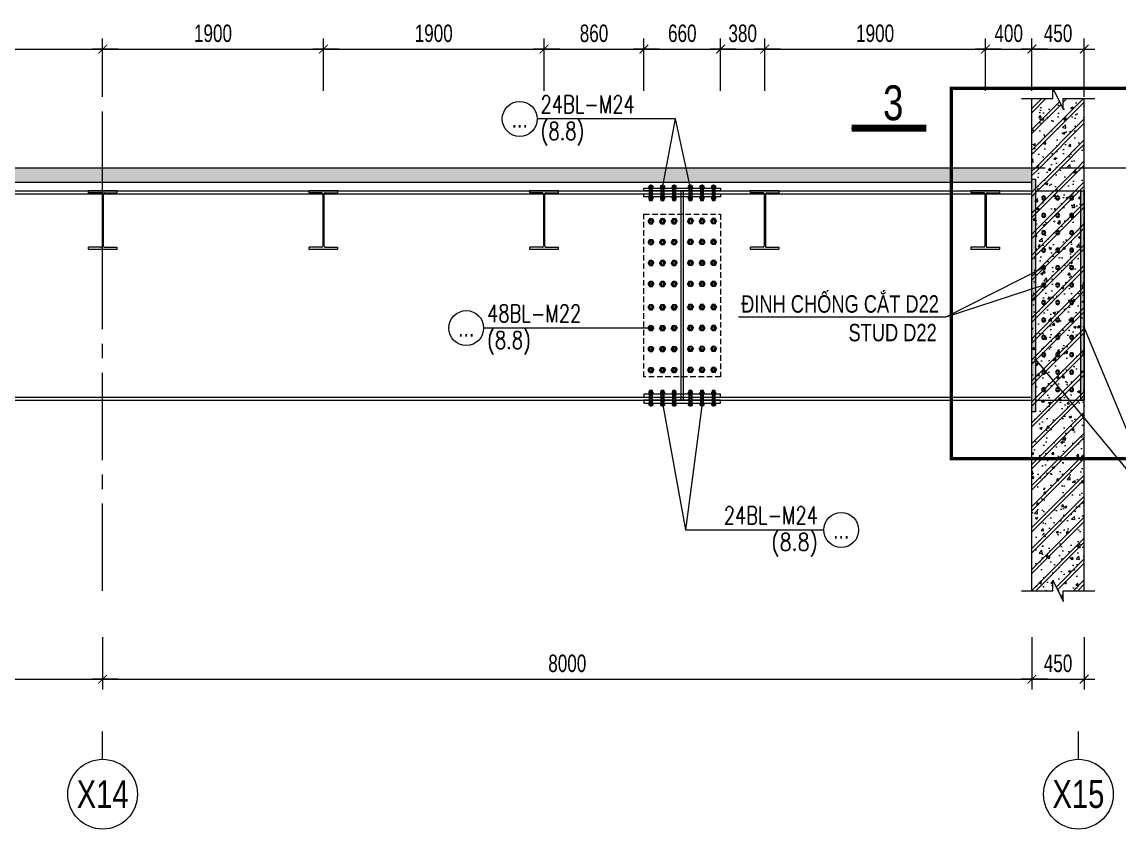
# Model space of a CAD drawing. Header units: millimetres. Extents: x 84463 to 294191, y -61495 to 44118.
# Drawn here: x 207141 to 216586, y -60977 to -54032 of the extents above; entities that cross this region are included whole.
import ezdxf
from ezdxf.enums import TextEntityAlignment as Align

# ---------------------------------------------------------------- set-up
doc = ezdxf.new("R2010")
doc.units = ezdxf.units.MM
doc.linetypes.add('CENTER2', pattern=[1.125, 0.75, -0.125, 0.125, -0.125])
doc.linetypes.add('HIDDEN2', pattern=[4.7625, 3.175, -1.5875])
doc.layers.add('BOLTS', color=9, linetype='Continuous')
for name, color, linetype, lineweight in [('NDC_S-ANNO', 7, 'Continuous', 20), ('NDC_S-BEAM-NAME-VERT', 7, 'Continuous', 20), ('NDC_S-BEAM-STEL', 30, 'HIDDEN2', 18), ('NDC_S-DIMS', 1, 'Continuous', 15), ('NDC_S-HIDN', 8, 'HIDDEN2', 13), ('NDC_S-HTCH-COL', 251, 'Continuous', 13), ('NDC_S-HTCH-MAT', 8, 'Continuous', 15), ('NDC_S-LEGN', 1, 'Continuous', 15), ('NDC_S-SLAB', 2, 'Continuous', 20), ('NDC_S-TEXT-SYMB', 7, 'Continuous', 20), ('NDC_S-TEXT-VIE', 7, 'Continuous', 20), ('NDC_S_AXIS', 5, 'CENTER2', 13), ('NDC_S_CONTINUOUS', 3, 'Continuous', 20), ('NDC_S_DIM', 1, 'Continuous', 15), ('NDC_S_ENG TEXT', 2, 'Continuous', 20), ('NDC_S_SYMBOL', 1, 'Continuous', 15), ('NDC_S_TEXT SYMBOL', 7, 'Continuous', 20), ('NDC_S_VN TEXT', 7, 'Continuous', 20)]:
    doc.layers.add(name, color=color, linetype=linetype, lineweight=lineweight)
doc.styles.add('ARIAL', font='arial.ttf', dxfattribs={"width": 0.8})
doc.styles.add('NDC_ANNO', font='', dxfattribs={"width": 0.8})
doc.styles.add('NDC_DIM', font='', dxfattribs={"width": 0.75})
doc.styles.add('NDC_EN TXT', font='romans.shx', dxfattribs={"width": 0.8})
doc.styles.add('NDC_VIE TXT', font='arial.ttf', dxfattribs={"width": 0.8})
doc.styles.get('NDC_ANNO').set_extended_font_data('Dotum')
doc.styles.get('NDC_DIM').set_extended_font_data('Dotum')
doc.dimstyles.new('NDC_dim_50', dxfattribs={"dimscale": 50, "dimtxt": 2.5, "dimasz": 1.5, "dimexe": 1.5, "dimexo": 2.5, "dimgap": 1, "dimtad": 1, "dimdec": 0, "dimrnd": 0.001, "dimzin": 0, "dimdsep": 46, "dimtxsty": 'NDC_DIM', "dimblk": 'DIMMARK', "dimcen": 0, "dimdle": 1.2, "dimclrd": 256, "dimclre": 256, "dimclrt": 3, "dimadec": 0, "dimazin": 0, "dimtfac": 1, "dimtdec": 0, "dimtix": 1, "dimtofl": 0, "dimtmove": 2, "dimatfit": 3, "dimfxl": 6, "dimfxlon": 1, "dimtolj": 1, "dimtzin": 0, "dimlwd": -1, "dimlwe": -1, "dimarcsym": 0})
doc.dimstyles.new('NDC_dim_60', dxfattribs={"dimscale": 60, "dimtxt": 2.5, "dimasz": 1.5, "dimexe": 1.5, "dimexo": 2.5, "dimgap": 1, "dimtad": 1, "dimdec": 0, "dimrnd": 0.001, "dimzin": 0, "dimdsep": 46, "dimtxsty": 'NDC_DIM', "dimblk": 'DIMMARK', "dimcen": 0, "dimdle": 1.2, "dimclrd": 256, "dimclre": 256, "dimclrt": 3, "dimadec": 0, "dimazin": 0, "dimtfac": 1, "dimtdec": 0, "dimtix": 1, "dimtofl": 0, "dimtmove": 2, "dimatfit": 3, "dimfxl": 6, "dimfxlon": 1, "dimtolj": 1, "dimtzin": 0, "dimlwd": -1, "dimlwe": -1, "dimarcsym": 0})
doc.dimstyles.new('NDC_dim_75', dxfattribs={"dimscale": 75, "dimtxt": 2.5, "dimasz": 1.5, "dimexe": 1.5, "dimexo": 2.5, "dimgap": 1, "dimtad": 1, "dimdec": 0, "dimrnd": 0.001, "dimzin": 0, "dimdsep": 46, "dimtxsty": 'NDC_DIM', "dimblk": 'DIMMARK', "dimcen": 0, "dimdle": 1.2, "dimclrd": 256, "dimclre": 256, "dimclrt": 3, "dimadec": 0, "dimazin": 0, "dimtfac": 1, "dimtdec": 0, "dimtix": 1, "dimtofl": 0, "dimtmove": 2, "dimatfit": 3, "dimfxl": 6, "dimfxlon": 1, "dimtolj": 1, "dimtzin": 0, "dimlwd": -1, "dimlwe": -1, "dimarcsym": 0})
pattern_1 = [(50, (0, 0), (215.17805, -18.82564), [22.5, -247.5]), (355, (0, 0), (-41.6254, 225.65764), [18, -198]), (100.4514, (17.93, -1.57), (173.55281, 206.83186), [19.12206, -210.34263]), (46.1842, (0, 60), (320.1723, -49.6557), [33.75, -371.25]), (96.6356, (26.68, 55.86), (280.3988, 292.23536), [28.6831, -315.5139]), (351.1842, (0, 60), (280.3986, 292.2356), [27, -297]), (21, (30, 45), (179.07212, -120.78567), [22.5, -247.5]), (326, (30, 45), (72.9946, 217.54501), [18, -198]), (71.4514, (44.92, 34.93), (252.06679, 96.75915), [19.12206, -210.34263]), (37.5, (0, 0), (3.647957, 99.868156), [0, -195.6, 0, -201, 0, -198.75]), (7.5, (0, 0), (78.92086, 118.323514), [0, -114.6, 0, -191.1, 0, -75.75]), (327.5, (-66.9, 0), (160.14673, -6.766462), [0, -75, 0, -234, 0, -310.5]), (317.5, (-96.9, 0), (174.95585, 30.031495), [0, -97.5, 0, -155.4, 0, -220.5]), (45, (0, 0), (-90.156115, 90.156115), []), (45, (0, 36.75), (-90.156115, 90.156115), [])]

# ---------------------------------------------------------------- blocks, each defined once
blk = doc.blocks.new('DIMMARK')
at = {"layer": 'NDC_S_DIM', "color": 1}
blk.add_line((-1.5, 0), (1, 0), dxfattribs=at)
at = {"layer": 'NDC_S_DIM', "color": 2, "const_width": 0.1}
blk.add_lwpolyline([(-0.42, -0.42), (0.42, 0.42)], dxfattribs=at)
blk = doc.blocks.new('*D465')
at = {"layer": 'Defpoints', "color": 0, "transparency": 16777216}
for p in [(199436.2, -58926.3), (207836.2, -58926.3), (207836.2, -59687)]:
    blk.add_point(p, dxfattribs=at)
at = {"layer": 'NDC_S-DIMS', "transparency": 16777216}
for p, q in [((199436.2, -59327), (199436.2, -59777)), ((207836.2, -59327), (207836.2, -59777)), ((199526.2, -59687), (207746.2, -59687))]:
    blk.add_line(p, q, dxfattribs=at)
at = {"layer": 'NDC_S-DIMS', "transparency": 16777216, "xscale": 90, "yscale": 90, "zscale": 90, "rotation": 180}
blk.add_blockref('DIMMARK', (199436.2, -59687), dxfattribs=at)
at = {"layer": 'NDC_S-DIMS', "transparency": 16777216, "xscale": 90, "yscale": 90, "zscale": 90}
blk.add_blockref('DIMMARK', (207836.2, -59687), dxfattribs=at)
at = {"layer": 'NDC_S-DIMS', "color": 3, "transparency": 16777216, "insert": (203636.2, -59551.9), "char_height": 150, "attachment_point": 5, "style": 'NDC_DIM'}
blk.add_mtext('\\A1;8400', dxfattribs=at)
blk = doc.blocks.new('*D466')
at = {"layer": 'Defpoints', "color": 0, "transparency": 16777216}
for p in [(207836.2, -58926.3), (215836.2, -58926.3), (215836.2, -59687)]:
    blk.add_point(p, dxfattribs=at)
at = {"layer": 'NDC_S-DIMS', "transparency": 16777216}
for p, q in [((207836.2, -59327), (207836.2, -59777)), ((215836.2, -59327), (215836.2, -59777)), ((207926.2, -59687), (215746.2, -59687))]:
    blk.add_line(p, q, dxfattribs=at)
at = {"layer": 'NDC_S-DIMS', "transparency": 16777216, "xscale": 90, "yscale": 90, "zscale": 90, "rotation": 180}
blk.add_blockref('DIMMARK', (207836.2, -59687), dxfattribs=at)
at = {"layer": 'NDC_S-DIMS', "transparency": 16777216, "xscale": 90, "yscale": 90, "zscale": 90}
blk.add_blockref('DIMMARK', (215836.2, -59687), dxfattribs=at)
at = {"layer": 'NDC_S-DIMS', "color": 3, "transparency": 16777216, "insert": (211836.2, -59551.9), "char_height": 150, "attachment_point": 5, "style": 'NDC_DIM'}
blk.add_mtext('\\A1;8000', dxfattribs=at)
blk = doc.blocks.new('*D467')
at = {"layer": 'Defpoints', "color": 0, "transparency": 16777216}
for p in [(216286.2, -58704.1), (215836.2, -58926.3), (216286.2, -59687)]:
    blk.add_point(p, dxfattribs=at)
at = {"layer": 'NDC_S-DIMS', "transparency": 16777216}
for p, q in [((215836.2, -59327), (215836.2, -59777)), ((216286.2, -59327), (216286.2, -59777)), ((215926.2, -59687), (216196.2, -59687))]:
    blk.add_line(p, q, dxfattribs=at)
at = {"layer": 'NDC_S-DIMS', "transparency": 16777216, "xscale": 90, "yscale": 90, "zscale": 90, "rotation": 180}
blk.add_blockref('DIMMARK', (215836.2, -59687), dxfattribs=at)
at = {"layer": 'NDC_S-DIMS', "transparency": 16777216, "xscale": 90, "yscale": 90, "zscale": 90}
blk.add_blockref('DIMMARK', (216286.2, -59687), dxfattribs=at)
at = {"layer": 'NDC_S-DIMS', "color": 3, "transparency": 16777216, "insert": (216061.2, -59551.9), "char_height": 150, "attachment_point": 5, "style": 'NDC_DIM'}
blk.add_mtext('\\A1;450', dxfattribs=at)
blk = doc.blocks.new('*U248')
at = {"layer": 'BOLTS'}
h = blk.add_hatch(dxfattribs=at)
h.set_pattern_fill('ANSI31', color=8, scale=1.76, angle=30, style=0)
h.set_pattern_definition([(165, (-5859.72523, 9347.42107), (-0.05694019, -0.2125036817), [])])
edge = h.paths.add_edge_path()
edge.add_line((-9, 20), (-9, 20))
edge.add_ellipse((-11, 20), major_axis=(-1.22, 1.22), ratio=1, start_angle=231.1342, end_angle=305.0819)
edge.add_line((-11, 22), (-11, 22))
edge.add_line((-11, 22), (-8, 22))
edge.add_line((-8, 22), (-8, 22))
edge.add_ellipse((-7, 20), major_axis=(-1.22, 1.22), ratio=1, start_angle=-37.0022, end_angle=38.8658)
h = blk.add_hatch(dxfattribs=at)
h.set_pattern_fill('ANSI31', color=8, scale=1.76, angle=30, style=0)
h.set_pattern_definition([(195, (-5859.72523, -9373.82107), (-0.05694019, 0.2125036817), [])])
edge = h.paths.add_edge_path()
edge.add_line((-9, 6), (-9, 6))
edge.add_ellipse((-11, 7), major_axis=(-1.22, 1.22), ratio=1, start_angle=144.9181, end_angle=218.8658, ccw=False)
edge.add_line((-11, 5), (-11, 5))
edge.add_line((-11, 5), (-8, 5))
edge.add_line((-8, 5), (-8, 5))
edge.add_ellipse((-7, 7), major_axis=(-1.22, 1.22), ratio=1, start_angle=51.1342, end_angle=127.0022, ccw=False)
h = blk.add_hatch(dxfattribs=at)
h.set_pattern_fill('ANSI31', color=8, scale=1.76, angle=30, style=0)
h.set_pattern_definition([(15, (5859.72523, 9347.42107), (0.05694019, -0.2125036817), [])])
edge = h.paths.add_edge_path()
edge.add_line((9, 20), (9, 20))
edge.add_ellipse((11, 20), major_axis=(1.22, 1.22), ratio=1, start_angle=54.9181, end_angle=128.8658, ccw=False)
edge.add_line((11, 22), (11, 22))
edge.add_line((11, 22), (8, 22))
edge.add_line((8, 22), (8, 22))
edge.add_ellipse((7, 20), major_axis=(1.22, 1.22), ratio=1, start_angle=321.1342, end_angle=397.0022, ccw=False)
h = blk.add_hatch(dxfattribs=at)
h.set_pattern_fill('ANSI31', color=8, scale=1.76, angle=30, style=0)
h.set_pattern_definition([(345, (5859.72523, -9373.82107), (0.05694019, 0.2125036817), [])])
edge = h.paths.add_edge_path()
edge.add_line((9, 6), (9, 6))
edge.add_ellipse((11, 7), major_axis=(1.22, 1.22), ratio=1, start_angle=141.1342, end_angle=215.0819)
edge.add_line((11, 5), (11, 5))
edge.add_line((11, 5), (8, 5))
edge.add_line((8, 5), (8, 5))
edge.add_ellipse((7, 7), major_axis=(1.22, 1.22), ratio=1, start_angle=232.9978, end_angle=308.8658)
h = blk.add_hatch(dxfattribs=at)
h.set_pattern_fill('ANSI31', color=8, scale=1.76, angle=30, style=0)
h.set_pattern_definition([(165, (-5859.72523, 9324.00289), (-0.05694019, -0.2125036817), [])])
edge = h.paths.add_edge_path()
edge.add_line((-9, -88), (-9, -88))
edge.add_ellipse((-11, -88), major_axis=(-1.22, 1.22), ratio=1, start_angle=231.1342, end_angle=305.0819)
edge.add_line((-11, -87), (-11, -87))
edge.add_line((-11, -87), (-8, -87))
edge.add_line((-8, -87), (-8, -87))
edge.add_ellipse((-7, -88), major_axis=(-1.22, 1.22), ratio=1, start_angle=-37.0022, end_angle=38.8658)
h = blk.add_hatch(dxfattribs=at)
h.set_pattern_fill('ANSI31', color=8, scale=1.76, angle=30, style=0)
h.set_pattern_definition([(195, (-5859.72523, -9397.23925), (-0.05694019, 0.2125036817), [])])
edge = h.paths.add_edge_path()
edge.add_line((-9, -102), (-9, -102))
edge.add_ellipse((-11, -102), major_axis=(-1.22, 1.22), ratio=1, start_angle=144.9181, end_angle=218.8658, ccw=False)
edge.add_line((-11, -103), (-11, -103))
edge.add_line((-11, -103), (-8, -103))
edge.add_line((-8, -103), (-8, -103))
edge.add_ellipse((-7, -102), major_axis=(-1.22, 1.22), ratio=1, start_angle=51.1342, end_angle=127.0022, ccw=False)
h = blk.add_hatch(dxfattribs=at)
h.set_pattern_fill('ANSI31', color=8, scale=1.76, angle=30, style=0)
h.set_pattern_definition([(15, (5859.72523, 9324.00289), (0.05694019, -0.2125036817), [])])
edge = h.paths.add_edge_path()
edge.add_line((9, -88), (9, -88))
edge.add_ellipse((11, -88), major_axis=(1.22, 1.22), ratio=1, start_angle=54.9181, end_angle=128.8658, ccw=False)
edge.add_line((11, -87), (11, -87))
edge.add_line((11, -87), (8, -87))
edge.add_line((8, -87), (8, -87))
edge.add_ellipse((7, -88), major_axis=(1.22, 1.22), ratio=1, start_angle=321.1342, end_angle=397.0022, ccw=False)
h = blk.add_hatch(dxfattribs=at)
h.set_pattern_fill('ANSI31', color=8, scale=1.76, angle=30, style=0)
h.set_pattern_definition([(345, (5859.72523, -9397.23925), (0.05694019, 0.2125036817), [])])
edge = h.paths.add_edge_path()
edge.add_line((9, -102), (9, -102))
edge.add_ellipse((11, -102), major_axis=(1.22, 1.22), ratio=1, start_angle=141.1342, end_angle=215.0819)
edge.add_line((11, -103), (11, -103))
edge.add_line((11, -103), (8, -103))
edge.add_line((8, -103), (8, -103))
edge.add_ellipse((7, -102), major_axis=(1.22, 1.22), ratio=1, start_angle=232.9978, end_angle=308.8658)
at = {"layer": 'BOLTS', "color": 8}
for p, q in [((-17, 7), (-17, 20)), ((0, 22), (-15, 22)), ((-9, 7), (-9, 20)), ((0, 22), (15, 22)), ((9, 7), (9, 20)), ((17, 7), (17, 20)), ((-9, -102), (-9, -88)), ((9, -102), (9, -88)), ((0, -103), (-15, -103)), ((0, -103), (15, -103))]:
    blk.add_line(p, q, dxfattribs=at)
at = {"layer": 'BOLTS', "color": 8, "linetype": 'CENTER2'}
blk.add_line((0, -121), (0, 34), dxfattribs=at)
at = {"layer": 'BOLTS', "color": 3, "linetype": 'HIDDEN2'}
for p, q in [((-12, 0), (-12, -82)), ((12, 0), (12, -82))]:
    blk.add_line(p, q, dxfattribs=at)
at = {"layer": 'BOLTS', "color": 3}
for points in [[(0, 5), (-17, 5, 0.414214), (-19, 3), (-19, 2, 0.414214), (-17, 0), (0, 0), (17, 0, 0.414214), (19, 2), (19, 3, 0.414214), (17, 5)], [(0, -82), (-17, -82, 0.414214), (-19, -84), (-19, -85, 0.414214), (-17, -87), (0, -87), (17, -87, 0.414214), (19, -85), (19, -84, 0.414214), (17, -82)]]:
    blk.add_lwpolyline(points, format="xyb", close=True, dxfattribs=at)
at = {"layer": 'BOLTS', "color": 8}
for points in [[(-15, -87, 0.414214), (-17, -88), (-17, -102, 0.414214), (-15, -103)], [(15, -87, -0.414214), (17, -88), (17, -102, -0.414214), (15, -103)]]:
    blk.add_lwpolyline(points, format="xyb", dxfattribs=at)
blk.add_lwpolyline([(-15, -87), (0, -87)], dxfattribs=at)
at = {"layer": 'BOLTS', "color": 3}
for points in [[(0, -117), (-12, -117, -0.414214), (-12, -116), (-12, -103)], [(0, -117), (12, -117, 0.414214), (12, -116), (12, -103)]]:
    blk.add_lwpolyline(points, format="xyb", dxfattribs=at)
at = {"layer": 'BOLTS', "color": 8}
for centre, start, end in [((-15, 20), 90, 180), ((-15, 7), 180, 270), ((-11, 20), 360, 90), ((-11, 7), 270, 0), ((-11, 7), 270, 0), ((-7, 20), 90, 180), ((-7, 7), 180, 270), ((-7, 7), 180, 270), ((7, 20), 360, 90), ((7, 7), 270, 0), ((7, 7), 270, 0), ((11, 20), 90, 180), ((11, 7), 180, 270), ((11, 7), 180, 270), ((15, 20), 360, 90), ((15, 7), 270, 0), ((-11, -88), 360, 90), ((-11, -102), 270, 0), ((-11, -102), 270, 0), ((-7, -88), 90, 180), ((-7, -102), 180, 270), ((-7, -102), 180, 270), ((7, -88), 360, 90), ((7, -102), 270, 0), ((7, -102), 270, 0), ((11, -88), 90, 180), ((11, -102), 180, 270), ((11, -102), 180, 270)]:
    blk.add_arc(centre, 1.72, start, end, dxfattribs=at)
blk = doc.blocks.new('*U14')
at = {"layer": 'NDC_S_SYMBOL'}
blk.add_line((0, 5), (0, 9), dxfattribs=at)
blk.add_circle((0, 0), 5, dxfattribs=at)
at = {"layer": 'NDC_S_TEXT SYMBOL', "color": 7, "style": 'NDC_ANNO', "width": 0.8}
blk.add_attdef('GRID', text='', height=4, dxfattribs=at).set_placement((0, 0), align=Align.MIDDLE)
blk = doc.blocks.new('*U251')
for p, q in [((110, 484), (0, 484)), ((120, 474), (120, 26)), ((130, 474), (130, 26)), ((140, 484), (250, 484)), ((110, 16), (0, 16)), ((140, 16), (250, 16))]:
    blk.add_line(p, q)
for points in [[(250, 484), (250, 500), (0, 500), (0, 484)], [(0, 16), (0, 0), (250, 0), (250, 16)]]:
    blk.add_lwpolyline(points)
for centre, start, end in [((110, 474), 0, 90), ((140, 474), 90, 180.00002), ((110, 26), 270, 360.00001), ((140, 26), 180, 270)]:
    blk.add_arc(centre, 10, start, end)
blk = doc.blocks.new('*D481')
at = {"layer": 'Defpoints', "color": 0, "transparency": 16777216}
for p in [(207836.2, -54265.4), (205736.2, -54817.6), (207836.2, -54817.6)]:
    blk.add_point(p, dxfattribs=at)
at = {"layer": 'NDC_S-DIMS', "transparency": 16777216}
for p, q in [((205736.2, -54625.4), (205736.2, -54175.4)), ((207836.2, -54625.4), (207836.2, -54175.4)), ((205826.2, -54265.4), (207746.2, -54265.4))]:
    blk.add_line(p, q, dxfattribs=at)
at = {"layer": 'NDC_S-DIMS', "transparency": 16777216, "xscale": 90, "yscale": 90, "zscale": 90, "rotation": 180}
blk.add_blockref('DIMMARK', (205736.2, -54265.4), dxfattribs=at)
at = {"layer": 'NDC_S-DIMS', "transparency": 16777216, "xscale": 90, "yscale": 90, "zscale": 90}
blk.add_blockref('DIMMARK', (207836.2, -54265.4), dxfattribs=at)
at = {"layer": 'NDC_S-DIMS', "color": 3, "transparency": 16777216, "insert": (206786.2, -54130.3), "char_height": 150, "attachment_point": 5, "style": 'NDC_DIM'}
blk.add_mtext('\\A1;2100', dxfattribs=at)
blk = doc.blocks.new('*D482')
at = {"layer": 'Defpoints', "color": 0, "transparency": 16777216}
for p in [(209736.2, -54265.4), (207836.2, -54817.6), (209736.2, -54817.6)]:
    blk.add_point(p, dxfattribs=at)
at = {"layer": 'NDC_S-DIMS', "transparency": 16777216}
for p, q in [((207836.2, -54625.4), (207836.2, -54175.4)), ((209736.2, -54625.4), (209736.2, -54175.4)), ((207926.2, -54265.4), (209646.2, -54265.4))]:
    blk.add_line(p, q, dxfattribs=at)
at = {"layer": 'NDC_S-DIMS', "transparency": 16777216, "xscale": 90, "yscale": 90, "zscale": 90, "rotation": 180}
blk.add_blockref('DIMMARK', (207836.2, -54265.4), dxfattribs=at)
at = {"layer": 'NDC_S-DIMS', "transparency": 16777216, "xscale": 90, "yscale": 90, "zscale": 90}
blk.add_blockref('DIMMARK', (209736.2, -54265.4), dxfattribs=at)
at = {"layer": 'NDC_S-DIMS', "color": 3, "transparency": 16777216, "insert": (208786.2, -54130.3), "char_height": 150, "attachment_point": 5, "style": 'NDC_DIM'}
blk.add_mtext('\\A1;1900', dxfattribs=at)
blk = doc.blocks.new('*D483')
at = {"layer": 'Defpoints', "color": 0, "transparency": 16777216}
for p in [(211636.2, -54265.4), (209736.2, -54817.6), (211636.2, -54817.6)]:
    blk.add_point(p, dxfattribs=at)
at = {"layer": 'NDC_S-DIMS', "transparency": 16777216}
for p, q in [((209736.2, -54625.4), (209736.2, -54175.4)), ((211636.2, -54625.4), (211636.2, -54175.4)), ((209826.2, -54265.4), (211546.2, -54265.4))]:
    blk.add_line(p, q, dxfattribs=at)
at = {"layer": 'NDC_S-DIMS', "transparency": 16777216, "xscale": 90, "yscale": 90, "zscale": 90, "rotation": 180}
blk.add_blockref('DIMMARK', (209736.2, -54265.4), dxfattribs=at)
at = {"layer": 'NDC_S-DIMS', "transparency": 16777216, "xscale": 90, "yscale": 90, "zscale": 90}
blk.add_blockref('DIMMARK', (211636.2, -54265.4), dxfattribs=at)
at = {"layer": 'NDC_S-DIMS', "color": 3, "transparency": 16777216, "insert": (210686.2, -54130.3), "char_height": 150, "attachment_point": 5, "style": 'NDC_DIM'}
blk.add_mtext('\\A1;1900', dxfattribs=at)
blk = doc.blocks.new('*D484')
at = {"layer": 'Defpoints', "color": 0, "transparency": 16777216}
for p in [(212496.2, -54265.4), (211636.2, -54817.6), (212496.2, -54817.6)]:
    blk.add_point(p, dxfattribs=at)
at = {"layer": 'NDC_S-DIMS', "transparency": 16777216}
for p, q in [((211636.2, -54625.4), (211636.2, -54175.4)), ((212496.2, -54625.4), (212496.2, -54175.4)), ((211726.2, -54265.4), (212406.2, -54265.4))]:
    blk.add_line(p, q, dxfattribs=at)
at = {"layer": 'NDC_S-DIMS', "transparency": 16777216, "xscale": 90, "yscale": 90, "zscale": 90, "rotation": 180}
blk.add_blockref('DIMMARK', (211636.2, -54265.4), dxfattribs=at)
at = {"layer": 'NDC_S-DIMS', "transparency": 16777216, "xscale": 90, "yscale": 90, "zscale": 90}
blk.add_blockref('DIMMARK', (212496.2, -54265.4), dxfattribs=at)
at = {"layer": 'NDC_S-DIMS', "color": 3, "transparency": 16777216, "insert": (212066.2, -54130.3), "char_height": 150, "attachment_point": 5, "style": 'NDC_DIM'}
blk.add_mtext('\\A1;860', dxfattribs=at)
blk = doc.blocks.new('*D485')
at = {"layer": 'Defpoints', "color": 0, "transparency": 16777216}
for p in [(213156.2, -54265.4), (212496.2, -54817.6), (213156.2, -54817.6)]:
    blk.add_point(p, dxfattribs=at)
at = {"layer": 'NDC_S-DIMS', "transparency": 16777216}
for p, q in [((212496.2, -54625.4), (212496.2, -54175.4)), ((213156.2, -54625.4), (213156.2, -54175.4)), ((212586.2, -54265.4), (213066.2, -54265.4))]:
    blk.add_line(p, q, dxfattribs=at)
at = {"layer": 'NDC_S-DIMS', "transparency": 16777216, "xscale": 90, "yscale": 90, "zscale": 90, "rotation": 180}
blk.add_blockref('DIMMARK', (212496.2, -54265.4), dxfattribs=at)
at = {"layer": 'NDC_S-DIMS', "transparency": 16777216, "xscale": 90, "yscale": 90, "zscale": 90}
blk.add_blockref('DIMMARK', (213156.2, -54265.4), dxfattribs=at)
at = {"layer": 'NDC_S-DIMS', "color": 3, "transparency": 16777216, "insert": (212826.2, -54130.3), "char_height": 150, "attachment_point": 5, "style": 'NDC_DIM'}
blk.add_mtext('\\A1;660', dxfattribs=at)
blk = doc.blocks.new('*D486')
at = {"layer": 'Defpoints', "color": 0, "transparency": 16777216}
for p in [(213536.2, -54265.4), (213156.2, -54817.6), (213536.2, -54817.6)]:
    blk.add_point(p, dxfattribs=at)
at = {"layer": 'NDC_S-DIMS', "transparency": 16777216}
for p, q in [((213156.2, -54625.4), (213156.2, -54175.4)), ((213536.2, -54625.4), (213536.2, -54175.4)), ((213246.2, -54265.4), (213446.2, -54265.4))]:
    blk.add_line(p, q, dxfattribs=at)
at = {"layer": 'NDC_S-DIMS', "transparency": 16777216, "xscale": 90, "yscale": 90, "zscale": 90, "rotation": 180}
blk.add_blockref('DIMMARK', (213156.2, -54265.4), dxfattribs=at)
at = {"layer": 'NDC_S-DIMS', "transparency": 16777216, "xscale": 90, "yscale": 90, "zscale": 90}
blk.add_blockref('DIMMARK', (213536.2, -54265.4), dxfattribs=at)
at = {"layer": 'NDC_S-DIMS', "color": 3, "transparency": 16777216, "insert": (213346.2, -54130.3), "char_height": 150, "attachment_point": 5, "style": 'NDC_DIM'}
blk.add_mtext('\\A1;380', dxfattribs=at)
blk = doc.blocks.new('*D487')
at = {"layer": 'Defpoints', "color": 0, "transparency": 16777216}
for p in [(215436.2, -54265.4), (213536.2, -54817.6), (215436.2, -54817.6)]:
    blk.add_point(p, dxfattribs=at)
at = {"layer": 'NDC_S-DIMS', "transparency": 16777216}
for p, q in [((213536.2, -54625.4), (213536.2, -54175.4)), ((215436.2, -54625.4), (215436.2, -54175.4)), ((213626.2, -54265.4), (215346.2, -54265.4))]:
    blk.add_line(p, q, dxfattribs=at)
at = {"layer": 'NDC_S-DIMS', "transparency": 16777216, "xscale": 90, "yscale": 90, "zscale": 90, "rotation": 180}
blk.add_blockref('DIMMARK', (213536.2, -54265.4), dxfattribs=at)
at = {"layer": 'NDC_S-DIMS', "transparency": 16777216, "xscale": 90, "yscale": 90, "zscale": 90}
blk.add_blockref('DIMMARK', (215436.2, -54265.4), dxfattribs=at)
at = {"layer": 'NDC_S-DIMS', "color": 3, "transparency": 16777216, "insert": (214486.2, -54130.3), "char_height": 150, "attachment_point": 5, "style": 'NDC_DIM'}
blk.add_mtext('\\A1;1900', dxfattribs=at)
blk = doc.blocks.new('*D488')
at = {"layer": 'Defpoints', "color": 0, "transparency": 16777216}
for p in [(215836.2, -54265.4), (215436.2, -54817.6), (215836.2, -54817.6)]:
    blk.add_point(p, dxfattribs=at)
at = {"layer": 'NDC_S-DIMS', "transparency": 16777216}
for p, q in [((215436.2, -54625.4), (215436.2, -54175.4)), ((215836.2, -54625.4), (215836.2, -54175.4)), ((215526.2, -54265.4), (215746.2, -54265.4))]:
    blk.add_line(p, q, dxfattribs=at)
at = {"layer": 'NDC_S-DIMS', "transparency": 16777216, "xscale": 90, "yscale": 90, "zscale": 90, "rotation": 180}
blk.add_blockref('DIMMARK', (215436.2, -54265.4), dxfattribs=at)
at = {"layer": 'NDC_S-DIMS', "transparency": 16777216, "xscale": 90, "yscale": 90, "zscale": 90}
blk.add_blockref('DIMMARK', (215836.2, -54265.4), dxfattribs=at)
at = {"layer": 'NDC_S-DIMS', "color": 3, "transparency": 16777216, "insert": (215636.2, -54130.3), "char_height": 150, "attachment_point": 5, "style": 'NDC_DIM'}
blk.add_mtext('\\A1;400', dxfattribs=at)
blk = doc.blocks.new('*D489')
at = {"layer": 'Defpoints', "color": 0, "transparency": 16777216}
for p in [(216286.2, -54265.4), (215836.2, -54817.6), (216286.2, -54817.6)]:
    blk.add_point(p, dxfattribs=at)
at = {"layer": 'NDC_S-DIMS', "transparency": 16777216}
for p, q in [((215836.2, -54625.4), (215836.2, -54175.4)), ((216286.2, -54625.4), (216286.2, -54175.4)), ((215926.2, -54265.4), (216196.2, -54265.4))]:
    blk.add_line(p, q, dxfattribs=at)
at = {"layer": 'NDC_S-DIMS', "transparency": 16777216, "xscale": 90, "yscale": 90, "zscale": 90, "rotation": 180}
blk.add_blockref('DIMMARK', (215836.2, -54265.4), dxfattribs=at)
at = {"layer": 'NDC_S-DIMS', "transparency": 16777216, "xscale": 90, "yscale": 90, "zscale": 90}
blk.add_blockref('DIMMARK', (216286.2, -54265.4), dxfattribs=at)
at = {"layer": 'NDC_S-DIMS', "color": 3, "transparency": 16777216, "insert": (216061.2, -54130.3), "char_height": 150, "attachment_point": 5, "style": 'NDC_DIM'}
blk.add_mtext('\\A1;450', dxfattribs=at)
blk = doc.blocks.new('*U103')
blk.add_circle((2.5, 0), 2.5)
at = {"layer": 'NDC_S_VN TEXT', "color": 3, "style": 'NDC_EN TXT'}
for tag, width, p in [('DK2', 0.75, (-0.85, 0.85)), ('KC2', 0.8, (-0.85, -2.97))]:
    blk.add_attdef(tag, text='', height=2.5, dxfattribs=dict(at, width=width)).set_placement(p, align=Align.RIGHT)
at = {"layer": 'NDC_S_VN TEXT', "color": 7, "style": 'ARIAL', "width": 0.8}
blk.add_attdef('SH3', text='', height=2.5, dxfattribs=at).set_placement((2.5, 0), align=Align.MIDDLE)
blk = doc.blocks.new('*U102')
at = {"color": 0, "linetype": 'Continuous'}
for p, q in [((-8.5, 4.9), (0, 9.8)), ((-8.5, -4.9), (-8.5, 4.9)), ((8.5, 4.9), (0, 9.8)), ((8.5, -4.9), (8.5, 4.9)), ((-8.5, -4.9), (0, -9.8)), ((8.5, -4.9), (0, -9.8))]:
    blk.add_line(p, q, dxfattribs=at)
for radius in [8.5, 4.25]:
    blk.add_circle((0, 0), radius, dxfattribs=at)
blk.add_arc((0, 0), 5, 250, 160, dxfattribs=at)
blk = doc.blocks.new('*U107')
blk.add_circle((-2.5, 0), 2.5)
at = {"layer": 'NDC_S_VN TEXT', "color": 3, "style": 'NDC_EN TXT', "width": 0.75}
for tag, p in [('DK1', (0.5, 0.85)), ('KC1', (0.5, -2.97))]:
    blk.add_attdef(tag, p, '', height=2.5, dxfattribs=at)
at = {"layer": 'NDC_S_VN TEXT', "color": 7, "style": 'ARIAL', "width": 0.8}
blk.add_attdef('SH2', text='', height=2.5, dxfattribs=at).set_placement((-2.5, 0), align=Align.MIDDLE)
blk = doc.blocks.new('*U497')
at = {"layer": 'NDC_S-ANNO', "color": 0, "linetype": 'ByBlock', "lineweight": -2}
blk.add_line((-4.357, 0.003), (1, 0.003), dxfattribs=at)
at = {"layer": 'NDC_S-ANNO', "ltscale": 0.005, "const_width": 0.5}
blk.add_lwpolyline([(1, 0.003), (-4.357, 0.003)], dxfattribs=at)
at = {"layer": 'NDC_S-TEXT-SYMB', "linetype": 'ByBlock', "lineweight": -2, "style": 'NDC_ANNO', "width": 0.8}
blk.add_attdef('DETAIL', text='', height=2.5, dxfattribs=at).set_placement((-0.635, 1.825), align=Align.MIDDLE_RIGHT)
blk = doc.blocks.new('*U498')
at = {"layer": 'NDC_S_ENG TEXT', "ltscale": 2000}
for centre, radius in [((-120, 0), 17.5), ((-120, 0), 11), ((0, 0), 17.5), ((0, 0), 11), ((120, 0), 17.5), ((120, 0), 11)]:
    blk.add_circle(centre, radius, dxfattribs=at)
blk = doc.blocks.new('*U499')
at = {"layer": 'NDC_S-DIMS', "color": 0, "linetype": 'ByBlock', "lineweight": -2, "transparency": 16777216}
for p in [(0, 1650), (0, 1500), (0, 1350), (0, 1200), (0, 1050), (0, 900), (0, 750), (0, 600), (0, 450), (0, 300), (0, 150), (0, 0)]:
    blk.add_blockref('*U498', p, dxfattribs=at)

msp = doc.modelspace()

# ---------------------------------------------------------------- hatches: boundary and pattern name
at = {"layer": 'NDC_S-HTCH-COL'}
h = msp.add_hatch(color=256, dxfattribs=at)
h.dxf.hatch_style = 1
h.paths.add_polyline_path([(215836.2, -55386), (215866.2, -55386), (215866.2, -57386), (215836.2, -57386)])
h = msp.add_hatch(color=256, dxfattribs=at)
h.dxf.hatch_style = 1
h.paths.add_polyline_path([(216256.2, -55486), (216286.2, -55486), (216286.2, -57286), (216256.2, -57286)])
at = {"layer": 'NDC_S-HTCH-MAT'}
h = msp.add_hatch(dxfattribs=at)
h.set_pattern_fill('BT-01', color=256, scale=30, pattern_type=2)
h.set_pattern_definition(pattern_1)
h.paths.add_polyline_path([(215836.2, -55286), (216286.2, -55286), (216286.2, -54691.6), (216106.2, -54691.6), (216106.2, -54781.6), (216016.7, -54602.7), (216016.2, -54602.7), (216016.2, -54691.6), (215836.2, -54691.6)])
h = msp.add_hatch(dxfattribs=at)
h.set_pattern_fill('BT-01', color=256, scale=30, pattern_type=2)
h.set_pattern_definition([(50, (50460, -24076.08), (215.17805, -18.82564), [22.5, -247.5]), (355, (50460, -24076.08), (-41.6254, 225.65764), [18, -198]), (100.4514, (50477.93, -24077.65), (173.55281, 206.83186), [19.12206, -210.34263]), (46.1842, (50460, -24016.08), (320.1723, -49.6557), [33.75, -371.25]), (96.6356, (50486.68, -24020.22), (280.3988, 292.23536), [28.6831, -315.5139]), (351.1842, (50460, -24016.08), (280.3986, 292.2356), [27, -297]), (21, (50490, -24031.08), (179.07212, -120.78567), [22.5, -247.5]), (326, (50490, -24031.08), (72.9946, 217.545), [18, -198]), (71.4514, (50504.92, -24041.15), (252.0668, 96.75915), [19.12206, -210.34263]), (37.5, (50460, -24076.08), (3.647957, 99.868156), [0, -195.6, 0, -201, 0, -198.75]), (7.5, (50460, -24076.08), (78.92086, 118.323514), [0, -114.6, 0, -191.1, 0, -75.75]), (327.5, (50393.1, -24076.08), (160.14673, -6.76646), [0, -75, 0, -234, 0, -310.5]), (317.5, (50363.1, -24076.08), (174.95585, 30.0315), [0, -97.5, 0, -155.4, 0, -220.5]), (45, (50460, -24076.08), (-90.15611, 90.15611), []), (45, (50460, -24039.33), (-90.15611, 90.15611), [])])
h.paths.add_polyline_path([(215836.2, -55286), (191436.2, -55286), (191436.2, -55411), (215836.2, -55411)])
h = msp.add_hatch(dxfattribs=at)
h.set_pattern_fill('BT-01', color=256, scale=30, pattern_type=2)
h.set_pattern_definition(pattern_1)
h.paths.add_polyline_path([(216286.2, -55286), (215836.2, -55286), (215836.2, -58926.3), (216016.2, -58926.3), (216016.2, -58836.3), (216106.2, -59016.3), (216106.2, -58926.3), (216286.2, -58926.3)])

# ---------------------------------------------------------------- linework, layer by layer
at = {"layer": 'NDC_S-ANNO', "linetype": 'HIDDEN2', "ltscale": 80, "const_width": 30}
msp.add_lwpolyline([(217317.7, -54602.7), (215142, -54602.7), (215142, -57790), (217317.7, -57790)], close=True, dxfattribs=at)
at = {"layer": 'NDC_S-DIMS'}
for points in [[(215746.2, -54691.6), (216016.2, -54691.6), (216016.2, -54601.6), (216106.2, -54781.6), (216106.2, -54691.6), (216376.2, -54691.6)], [(215746.2, -58926.3), (216016.2, -58926.3), (216016.2, -58836.3), (216106.2, -59016.3), (216106.2, -58926.3), (216376.2, -58926.3)]]:
    msp.add_lwpolyline(points, dxfattribs=at)
at = {"layer": 'NDC_S-HIDN', "ltscale": 15}
msp.add_lwpolyline([(212496.2, -55686), (213156.2, -55686), (213156.2, -57086), (212496.2, -57086)], close=True, dxfattribs=at)
at = {"layer": 'NDC_S-HTCH-MAT'}
msp.add_line((191436.2, -55411), (215836.2, -55411), dxfattribs=at)
at = {"layer": 'NDC_S-SLAB'}
for p, q in [((215866.2, -55486), (216286.2, -55486)), ((215866.2, -57286), (216286.2, -57286))]:
    msp.add_line(p, q, dxfattribs=at)
for points in [[(215836.2, -55386), (215866.2, -55386), (215866.2, -57386), (215836.2, -57386)], [(213156.2, -55486), (212496.2, -55486), (212496.2, -55461), (213156.2, -55461)], [(213156.2, -55536), (212496.2, -55536), (212496.2, -55511), (213156.2, -55511)], [(216256.2, -55486), (216286.2, -55486), (216286.2, -57286), (216256.2, -57286)], [(213156.2, -57236), (212496.2, -57236), (212496.2, -57261), (213156.2, -57261)], [(213156.2, -57286), (212496.2, -57286), (212496.2, -57311), (213156.2, -57311)]]:
    msp.add_lwpolyline(points, close=True, dxfattribs=at)
at = {"layer": 'NDC_S_AXIS', "ltscale": 1000}
for p, q in [((207836.2, -58926.3), (207836.2, -54265.4)), ((216286.2, -58926.3), (216286.2, -54265.4)), ((187949, -55286), (219250.4, -55286))]:
    msp.add_line(p, q, dxfattribs=at)
at = {"layer": 'NDC_S_CONTINUOUS'}
for p, q in [((215836.2, -58926.3), (215836.2, -54691.6)), ((216286.2, -58926.3), (216286.2, -54691.6)), ((191436.2, -55286), (215836.2, -55286)), ((191436.2, -55486), (215836.2, -55486)), ((191436.2, -55511), (215836.2, -55511)), ((212816.2, -57286), (212816.2, -55486)), ((212836.2, -57286), (212836.2, -55486)), ((191436.2, -57286), (215836.2, -57286)), ((192756.2, -57261), (215836.2, -57261))]:
    msp.add_line(p, q, dxfattribs=at)

# ---------------------------------------------------------------- block references
at = {"layer": 'BOLTS', "yscale": 0.9166666666666665, "zscale": 0.9166666666666665}
for p, xscale in [((212556.2, -55461), 0.9166666666666665), ((212656.2, -55461), 0.9166666666666665), ((212756.2, -55461), 0.9166666666666665), ((212896.2, -55461), -0.9166666666666665), ((212996.2, -55461), -0.9166666666666665), ((213096.2, -55461), -0.9166666666666665)]:
    msp.add_blockref('*U248', p, dxfattribs=dict(at, xscale=xscale))
at = {"layer": 'BOLTS', "yscale": 0.9166666666666665, "zscale": 0.9166666666666665, "rotation": 180}
for p, xscale in [((212556.2, -57311), -0.9166666666666665), ((212656.2, -57311), -0.9166666666666665), ((212756.2, -57311), -0.9166666666666665), ((212896.2, -57311), 0.9166666666666665), ((212996.2, -57311), 0.9166666666666665), ((213096.2, -57311), 0.9166666666666665)]:
    msp.add_blockref('*U248', p, dxfattribs=dict(at, xscale=xscale))
at = {"layer": 'NDC_S-BEAM-NAME-VERT'}
for p, xscale, yscale, zscale, rotation in [((212556.2, -55746), -2.571428571428571, 2.57142857142857, 2.57142857142857, 269.9999979591636), ((212656.2, -55746), -2.571428571428571, 2.57142857142857, 2.57142857142857, 269.9999979591636), ((212756.2, -55746), -2.571428571428571, 2.57142857142857, 2.57142857142857, 269.9999979591636), ((212896.2, -55746), 2.571428571428571, 2.571428571428571, 2.571428571428571, 90.00000204083635), ((212996.2, -55746), 2.571428571428571, 2.571428571428571, 2.571428571428571, 90.00000204083635), ((213096.2, -55746), 2.571428571428571, 2.571428571428571, 2.571428571428571, 90.00000204083635), ((212556.2, -55926), -2.571428571428571, 2.57142857142857, 2.57142857142857, 269.9999979591636), ((212656.2, -55926), -2.571428571428571, 2.57142857142857, 2.57142857142857, 269.9999979591636), ((212756.2, -55926), -2.571428571428571, 2.57142857142857, 2.57142857142857, 269.9999979591636), ((212896.2, -55926), 2.571428571428571, 2.571428571428571, 2.571428571428571, 90.00000204083635), ((212996.2, -55926), 2.571428571428571, 2.571428571428571, 2.571428571428571, 90.00000204083635), ((213096.2, -55926), 2.571428571428571, 2.571428571428571, 2.571428571428571, 90.00000204083635), ((212556.2, -56106), -2.571428571428571, 2.57142857142857, 2.57142857142857, 269.9999979591636), ((212656.2, -56106), -2.571428571428571, 2.57142857142857, 2.57142857142857, 269.9999979591636), ((212756.2, -56106), -2.571428571428571, 2.57142857142857, 2.57142857142857, 269.9999979591636), ((212896.2, -56106), 2.571428571428571, 2.571428571428571, 2.571428571428571, 90.00000204083635), ((212996.2, -56106), 2.571428571428571, 2.571428571428571, 2.571428571428571, 90.00000204083635), ((213096.2, -56106), 2.571428571428571, 2.571428571428571, 2.571428571428571, 90.00000204083635), ((212556.2, -56286), -2.571428571428571, 2.57142857142857, 2.57142857142857, 269.9999979591636), ((212656.2, -56286), -2.571428571428571, 2.57142857142857, 2.57142857142857, 269.9999979591636), ((212756.2, -56286), -2.571428571428571, 2.57142857142857, 2.57142857142857, 269.9999979591636), ((212896.2, -56286), 2.571428571428571, 2.571428571428571, 2.571428571428571, 90.00000204083635), ((212996.2, -56286), 2.571428571428571, 2.571428571428571, 2.571428571428571, 90.00000204083635), ((213096.2, -56286), 2.571428571428571, 2.571428571428571, 2.571428571428571, 90.00000204083635), ((212556.2, -56486), 2.571428571428571, 2.571428571428571, 2.571428571428571, 270.0000020408364), ((212656.2, -56486), 2.571428571428571, 2.571428571428571, 2.571428571428571, 270.0000020408364), ((212756.2, -56486), 2.571428571428571, 2.571428571428571, 2.571428571428571, 270.0000020408364), ((212896.2, -56486), -2.571428571428571, 2.571428571428571, 2.571428571428571, 89.99999795916362), ((212996.2, -56486), -2.571428571428571, 2.571428571428571, 2.571428571428571, 89.99999795916362), ((213096.2, -56486), -2.571428571428571, 2.571428571428571, 2.571428571428571, 89.99999795916362), ((212556.2, -56666), 2.571428571428571, 2.571428571428571, 2.571428571428571, 270.0000020408364), ((212656.2, -56666), 2.571428571428571, 2.571428571428571, 2.571428571428571, 270.0000020408364), ((212756.2, -56666), 2.571428571428571, 2.571428571428571, 2.571428571428571, 270.0000020408364), ((212896.2, -56666), -2.571428571428571, 2.571428571428571, 2.571428571428571, 89.99999795916362), ((212996.2, -56666), -2.571428571428571, 2.571428571428571, 2.571428571428571, 89.99999795916362), ((213096.2, -56666), -2.571428571428571, 2.571428571428571, 2.571428571428571, 89.99999795916362), ((212556.2, -56846), 2.571428571428571, 2.571428571428571, 2.571428571428571, 270.0000020408364), ((212656.2, -56846), 2.571428571428571, 2.571428571428571, 2.571428571428571, 270.0000020408364), ((212756.2, -56846), 2.571428571428571, 2.571428571428571, 2.571428571428571, 270.0000020408364), ((212896.2, -56846), -2.571428571428571, 2.571428571428571, 2.571428571428571, 89.99999795916362), ((212996.2, -56846), -2.571428571428571, 2.571428571428571, 2.571428571428571, 89.99999795916362), ((213096.2, -56846), -2.571428571428571, 2.571428571428571, 2.571428571428571, 89.99999795916362), ((212556.2, -57026), 2.571428571428571, 2.571428571428571, 2.571428571428571, 270.0000020408364), ((212656.2, -57026), 2.571428571428571, 2.571428571428571, 2.571428571428571, 270.0000020408364), ((212756.2, -57026), 2.571428571428571, 2.571428571428571, 2.571428571428571, 270.0000020408364), ((212896.2, -57026), -2.571428571428571, 2.571428571428571, 2.571428571428571, 89.99999795916362), ((212996.2, -57026), -2.571428571428571, 2.571428571428571, 2.571428571428571, 89.99999795916362), ((213096.2, -57026), -2.571428571428571, 2.571428571428571, 2.571428571428571, 89.99999795916362)]:
    msp.add_blockref('*U102', p, dxfattribs=dict(at, xscale=xscale, yscale=yscale, zscale=zscale, rotation=rotation))
at = {"layer": 'NDC_S-BEAM-STEL'}
for p in [(207711.2, -55986), (209611.2, -55986), (211511.2, -55986), (213411.2, -55986), (215311.2, -55986)]:
    msp.add_blockref('*U251', p, dxfattribs=at)
at = {"layer": 'NDC_S-DIMS', "xscale": 60, "yscale": 60, "zscale": 60}
for name, p, values in [('*U107', (211576.7, -54866.6), {'SH2': '...', 'DK1': '24BL-M24', 'KC1': '(8.8)'}), ('*U107', (211116.2, -56666), {'SH2': '...', 'DK1': '48BL-M22', 'KC1': '(8.8)'}), ('*U103', (214044.5, -58403.2), {'SH3': '...', 'DK2': '24BL-M24', 'KC2': '(8.8)'})]:
    msp.add_blockref(name, p, dxfattribs=at).add_auto_attribs(values)
at = {"layer": 'NDC_S-DIMS', "xscale": -1, "rotation": 180}
msp.add_blockref('*U499', (216057.7, -55545.7), dxfattribs=at)
at = {"layer": 'NDC_S-LEGN', "xscale": 120, "yscale": 120, "zscale": 120}
msp.add_blockref('*U497', (214805.8, -54946.3), dxfattribs=at).add_auto_attribs({'DETAIL': '3'})
at = {"layer": 'NDC_S_AXIS', "xscale": 60, "yscale": 60, "zscale": 60}
for p, values in [((207836.2, -60677), {'GRID': 'X14'}), ((216236.2, -60677), {'GRID': 'X15'})]:
    msp.add_blockref('*U14', p, dxfattribs=at).add_auto_attribs(values)

# ---------------------------------------------------------------- texts
at = {"layer": 'NDC_S-TEXT-VIE', "style": 'NDC_VIE TXT', "width": 0.75}
for s, p in [('ĐINH CHỐNG CẮT D22', (213332.7, -56533.5)), ('STUD D22', (214256.9, -56780))]:
    msp.add_text(s, height=150, dxfattribs=at).set_placement(p)

# ---------------------------------------------------------------- dimensions: what is measured, and where the dimension line sits
at = {"layer": 'NDC_S-DIMS'}
for base, p1, p2, picture, middle in [((207836.2, -54265.4), (205736.2, -54817.6), (207836.2, -54817.6), '*D481', (206786.2, -54130.3)), ((209736.2, -54265.4), (207836.2, -54817.6), (209736.2, -54817.6), '*D482', (208786.2, -54130.3)), ((211636.2, -54265.4), (209736.2, -54817.6), (211636.2, -54817.6), '*D483', (210686.2, -54130.3)), ((212496.2, -54265.4), (211636.2, -54817.6), (212496.2, -54817.6), '*D484', (212066.2, -54130.3)), ((213156.2, -54265.4), (212496.2, -54817.6), (213156.2, -54817.6), '*D485', (212826.2, -54130.3)), ((213536.2, -54265.4), (213156.2, -54817.6), (213536.2, -54817.6), '*D486', (213346.2, -54130.3)), ((215436.2, -54265.4), (213536.2, -54817.6), (215436.2, -54817.6), '*D487', (214486.2, -54130.3)), ((215836.2, -54265.4), (215436.2, -54817.6), (215836.2, -54817.6), '*D488', (215636.2, -54130.3)), ((216286.2, -54265.4), (215836.2, -54817.6), (216286.2, -54817.6), '*D489', (216061.2, -54130.3)), ((216286.2, -59687), (215836.2, -58926.3), (216286.2, -58704.1), '*D467', (216061.2, -59551.9)), ((207836.2, -59687), (199436.2, -58926.3), (207836.2, -58926.3), '*D465', (203636.2, -59551.9)), ((215836.2, -59687), (207836.2, -58926.3), (215836.2, -58926.3), '*D466', (211836.2, -59551.9))]:
    dim = msp.add_linear_dim(base=base, p1=p1, p2=p2, dimstyle='NDC_dim_60', dxfattribs=at)
    dim.commit()
    dim.dimension.update_dxf_attribs({"geometry": picture, "text_midpoint": middle})

# ---------------------------------------------------------------- leaders
for points, dimstyle, override in [([(212896.2, -55461), (212766.4, -54866.6), (211576.7, -54866.6)], 'NDC_dim_60', {"dimgap": 1, "dimtad": 0, "dimldrblk": 'DotSmall'}), ([(212656.2, -55458.8), (212766.4, -54866.6), (211576.7, -54866.6)], 'NDC_dim_60', {"dimgap": 1, "dimtad": 0, "dimldrblk": 'DotSmall'}), ([(215937.7, -56145.7), (215094.1, -56571.5), (213310.5, -56571.5)], 'NDC_dim_50', {"dimgap": 1, "dimtad": 0, "dimldrblk": 'DotSmall'}), ([(215937.7, -56295.7), (215094.1, -56571.5), (213310.5, -56571.5)], 'NDC_dim_50', {"dimgap": 1, "dimtad": 0, "dimldrblk": 'DotSmall'}), ([(212556.2, -56666), (211116.2, -56666)], 'NDC_dim_60', {"dimtad": 0, "dimldrblk": 'DotSmall'}), ([(216286.2, -56664), (216932.8, -58223.1), (217749.3, -58223.1)], 'NDC_dim_75', {"dimasz": 1, "dimldrblk": 'DotSmall'}), ([(215866.2, -56936.2), (216932.8, -58223.1), (217749.3, -58223.1)], 'NDC_dim_75', {"dimasz": 1, "dimldrblk": 'DotSmall'}), ([(212656.2, -57311), (212854.7, -58403.2), (214044.5, -58403.2)], 'NDC_dim_60', {"dimgap": 1, "dimtad": 0, "dimldrblk": 'DotSmall'}), ([(212996.2, -57315.4), (212854.7, -58403.2), (214044.5, -58403.2)], 'NDC_dim_60', {"dimgap": 1, "dimtad": 0, "dimldrblk": 'DotSmall'})]:
    msp.add_leader(points, dimstyle=dimstyle, override=override, dxfattribs=at)

doc.saveas('drawing.dxf')
